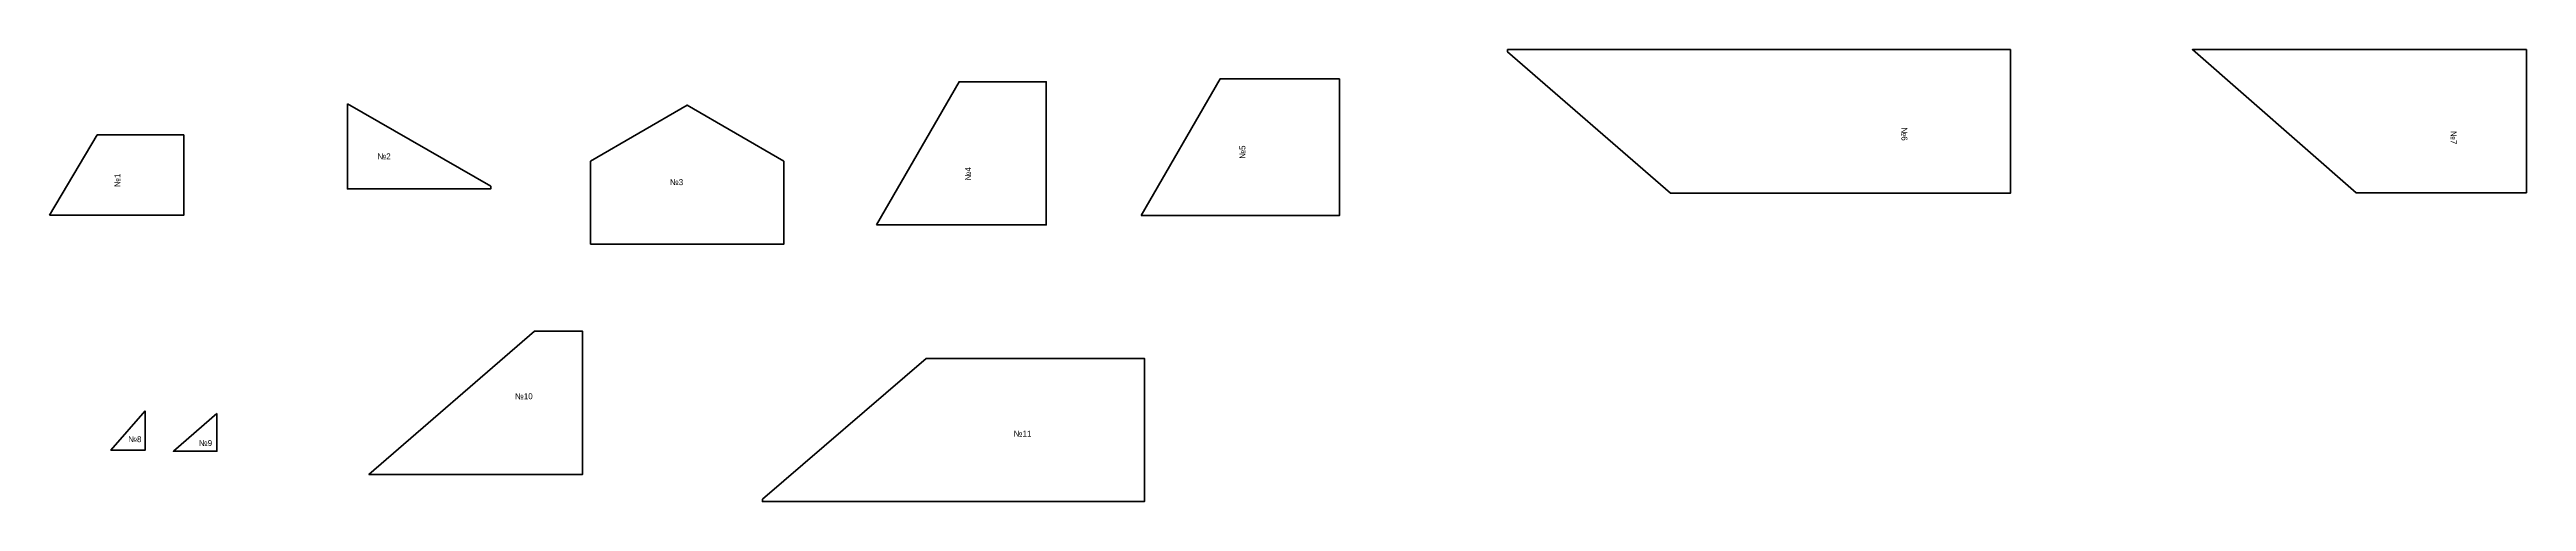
# Model space of a CAD drawing. Extents: x 629 to 11004, y 989 to 2883.
import ezdxf

# ---------------------------------------------------------------- set-up
doc = ezdxf.new("R2010")
doc.units = 0
doc.header["$MEASUREMENT"] = 0
doc.layers.get('0').update_dxf_attribs({"linetype": 'CONTINUOUS', "lineweight": 50})
doc.styles.add('ОФОРМИТЕЛЬ', font='txt', dxfattribs={"height": 25})

msp = doc.modelspace()

# ---------------------------------------------------------------- linework, layer by layer
for points in [[(8842, 2883), (8842, 2281), (7419, 2281), (6736, 2873), (6736, 2883)], [(10291, 2283), (11004, 2283), (11004, 2883), (9605, 2883)], [(4093, 2148), (4804, 2148), (4804, 2748), (4439, 2748)], [(5201, 2187), (6032, 2187), (6032, 2760), (5532, 2760)], [(1877, 2655), (1877, 2299), (2477, 2299), (2477, 2310)], [(3705, 2415), (3705, 2068), (2895, 2068), (2895, 2415), (3300, 2650)], [(629, 2189), (1191, 2189), (1191, 2525), (829, 2525)], [(2660, 1703), (2862, 1703), (2862, 1103), (1967, 1103)], [(4301, 1589), (5215, 1589), (5215, 989), (3615, 989), (3615, 999)], [(1029, 1369), (1029, 1204), (886, 1204)], [(1330, 1358), (1330, 1200), (1148, 1200)]]:
    msp.add_lwpolyline(points, close=True)

# ---------------------------------------------------------------- texts
at = {"char_height": 25, "attachment_point": 1, "style": 'ОФОРМИТЕЛЬ'}
for s, width, insert, rotation in [('{\\fArial|b0|i0|c204|p34;№}6', 7.76, (8411, 2557), 270), ('{\\fArial|b0|i0|c204|p34;№}7', 36.19, (10711, 2542), 270), ('{\\fArial|b0|i0|c204|p34;№}4', 88.86, (4464, 2334), 90), ('{\\fArial|b0|i0|c204|p34;№}5', 79.17, (5613, 2425), 90), ('{\\fArial|b0|i0|c204|p34;№}1', 69.8, (901, 2307), 90)]:
    msp.add_mtext_dynamic_manual_height_columns(s, width=width, gutter_width=125, heights=[-25], dxfattribs=dict(at, insert=insert, rotation=rotation))
for s, width, insert in [('{\\fArial|b0|i0|c204|p34;№}2', 28.44, (2002, 2448)), ('{\\fArial|b0|i0|c204|p34;№}3', 80.14, (3227, 2340)), ('{\\fArial|b0|i0|c204|p34;№}10', 37.16, (2578, 1443)), ('{\\fArial|b0|i0|c204|p34;№}8 ', 27.26, (958, 1263)), ('{\\fArial|b0|i0|c204|p34;№}9', 13.13, (1254, 1247)), ('{\\fArial|b0|i0|c204|p34;№}11', 64.63, (4667, 1286))]:
    msp.add_mtext_dynamic_manual_height_columns(s, width=width, gutter_width=125, heights=[-25], dxfattribs=dict(at, insert=insert))

doc.saveas('drawing.dxf')
